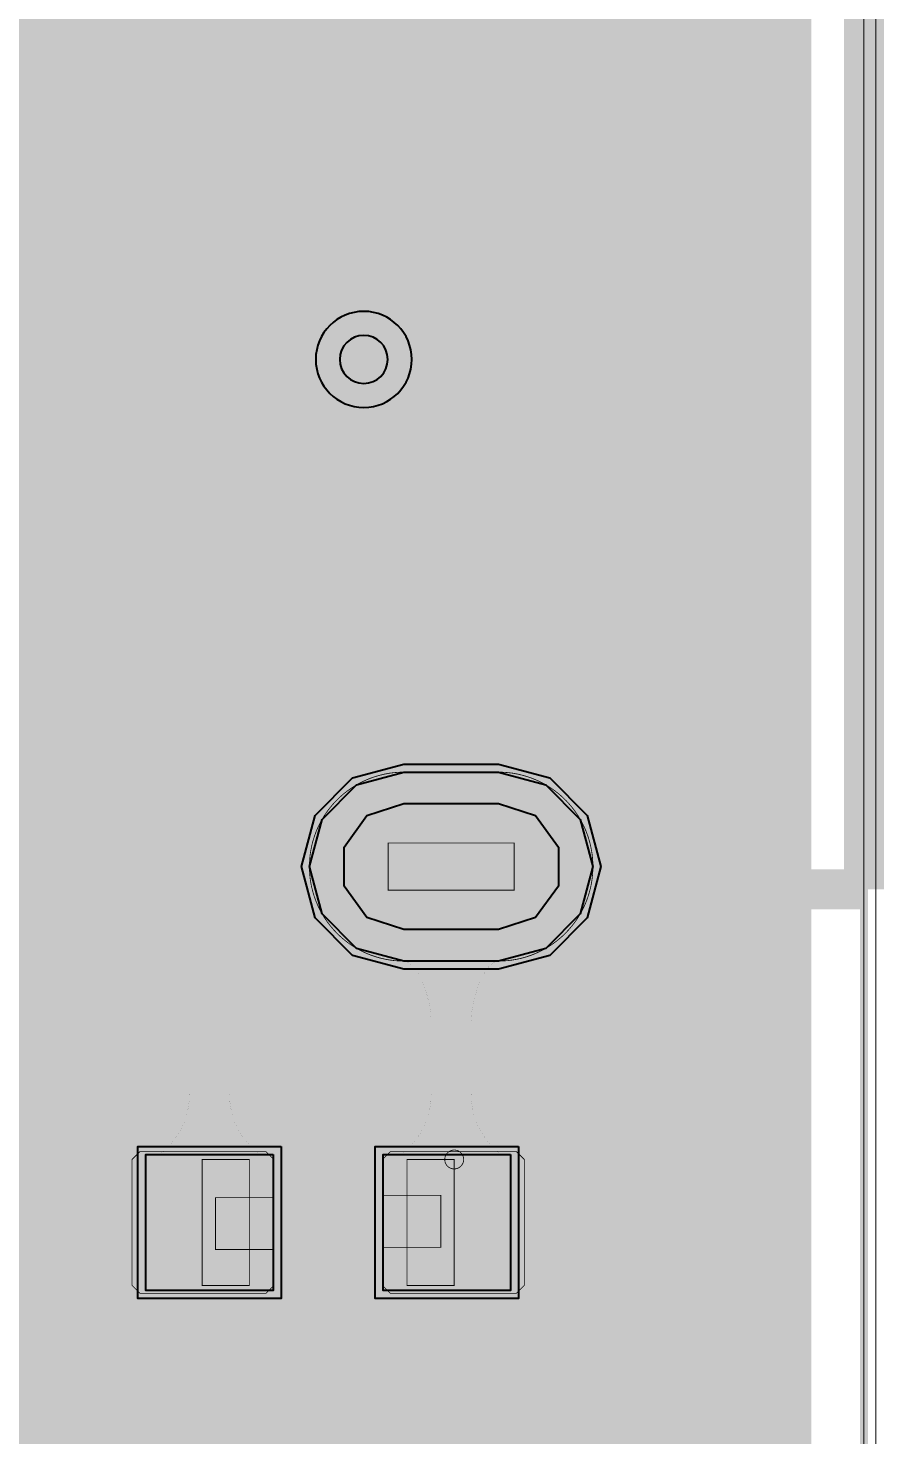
# Model space of a CAD drawing. Header units: millimetres. Extents: x 0 to 100, y -100 to 0.
# Drawn here: x 94.69 to 100.13, y -57.94 to -49 of the extents above; entities that cross this region are included whole.
import ezdxf

# ---------------------------------------------------------------- set-up
doc = ezdxf.new("R2010")
doc.units = ezdxf.units.MM
doc.header["$MEASUREMENT"] = 0
for name, color, linetype, true_color in [('Board-Outline-Layer', 7, 'Continuous', 0xff00ff), ('Bottom-Layer', 7, 'Continuous', 0x0000ff), ('Bottom-Paste-Mask-Layer', 7, 'Continuous', 0x800000), ('Bottom-Solder-Mask-Layer', 7, 'Continuous', 0xaa00ff), ('Component-Marking-Layer', 7, 'Continuous', 0x66ffcc), ('Component-Shape-Layer', 7, 'Continuous', 0x00cccc), ('Hole-Layer', 7, 'Continuous', 0x222222), ('Inner1', 7, 'Continuous', 0x999966), ('Inner2', 7, 'Continuous', 0x008000), ('Multi-Layer', 7, 'Continuous', 0xc0c0c0), ('Pin-Soldering-Layer', 7, 'Continuous', 0xcc9999), ('Top-Layer', 7, 'Continuous', 0xff0000), ('Top-Paste-Mask-Layer', 7, 'Continuous', 0x808080), ('Top-Silkscreen-Layer', 7, 'Continuous', 0xffcc00), ('Top-Solder-Mask-Layer', 7, 'Continuous', 0x800080)]:
    doc.layers.add(name, color=color, linetype=linetype, true_color=true_color)

msp = doc.modelspace()

# ---------------------------------------------------------------- hatches: boundary and pattern name
at = {"layer": 'Bottom-Layer'}
for points in [[(99.6419, -0.3581), (99.6419, -99.6419), (0.3581, -99.6419), (0.3581, -0.3581)], [(97.08, -55.2843), (97.68, -55.2843), (98.0957, -55.1894), (98.4291, -54.9235), (98.6141, -54.5393), (98.6141, -54.1129), (98.4291, -53.7287), (98.0957, -53.4629), (97.68, -53.368), (97.08, -53.368), (96.6643, -53.4629), (96.3309, -53.7287), (96.1459, -54.1129), (96.1459, -54.5393), (96.3309, -54.9235), (96.6643, -55.1894)], [(97.68, -53.7261), (97.98, -53.8065), (98.1996, -54.0261), (98.28, -54.3261), (98.1996, -54.6261), (97.98, -54.8458), (97.68, -54.9261), (97.08, -54.9261), (96.78, -54.8458), (96.5604, -54.6261), (96.48, -54.3261), (96.5604, -54.0261), (96.78, -53.8065), (97.08, -53.7261)]]:
    msp.add_hatch(color=256, dxfattribs=at).paths.add_polyline_path(points)
at = {"layer": 'Bottom-Paste-Mask-Layer'}
msp.add_hatch(color=256, dxfattribs=at).paths.add_polyline_path([(97.68, -53.7261), (97.98, -53.8065), (98.1996, -54.0261), (98.28, -54.3261), (98.1996, -54.6261), (97.98, -54.8458), (97.68, -54.9261), (97.08, -54.9261), (96.78, -54.8458), (96.5604, -54.6261), (96.48, -54.3261), (96.5604, -54.0261), (96.78, -53.8065), (97.08, -53.7261)])
at = {"layer": 'Bottom-Solder-Mask-Layer'}
msp.add_hatch(color=256, dxfattribs=at).paths.add_polyline_path([(97.68, -53.6751), (98.0055, -53.7624), (98.2438, -54.0006), (98.331, -54.3261), (98.2438, -54.6516), (98.0055, -54.8899), (97.68, -54.9771), (97.08, -54.9771), (96.7545, -54.8899), (96.5162, -54.6516), (96.429, -54.3261), (96.5162, -54.0006), (96.7545, -53.7624), (97.08, -53.6751)])
at = {"layer": 'Component-Marking-Layer'}
msp.add_hatch(color=256, dxfattribs=at).paths.add_polyline_path([(97.3393, -56.1862, 1), (97.4593, -56.1862, 1)])
msp.add_hatch(color=256, dxfattribs=at).paths.add_polyline_path([(97.3393, -56.1862, 1), (97.4593, -56.1862, 1)])
at = {"layer": 'Hole-Layer'}
msp.add_hatch(color=256, dxfattribs=at).paths.add_polyline_path([(97.6802, -53.926), (97.9153, -54.0024), (98.0606, -54.2024), (98.0606, -54.4496), (97.9153, -54.6496), (97.6802, -54.726), (97.0802, -54.726), (96.845, -54.6496), (96.6997, -54.4496), (96.6997, -54.2024), (96.845, -54.0024), (97.0802, -53.926)])
at = {"layer": 'Inner1'}
for points in [[(99.6419, -0.3581), (99.6419, -99.6419), (0.3581, -99.6419), (0.3581, -0.3581)], [(97.08, -55.2843), (97.68, -55.2843), (98.0957, -55.1894), (98.4291, -54.9235), (98.6141, -54.5393), (98.6141, -54.1129), (98.4291, -53.7287), (98.0957, -53.4629), (97.68, -53.368), (97.08, -53.368), (96.6643, -53.4629), (96.3309, -53.7287), (96.1459, -54.1129), (96.1459, -54.5393), (96.3309, -54.9235), (96.6643, -55.1894)]]:
    msp.add_hatch(color=256, dxfattribs=at).paths.add_polyline_path(points)
at = {"layer": 'Inner2'}
for points in [[(99.6419, -0.3581), (99.6419, -99.6419), (0.3581, -99.6419), (0.3581, -0.3581)], [(97.08, -55.2843), (97.68, -55.2843), (98.0957, -55.1894), (98.4291, -54.9235), (98.6141, -54.5393), (98.6141, -54.1129), (98.4291, -53.7287), (98.0957, -53.4629), (97.68, -53.368), (97.08, -53.368), (96.6643, -53.4629), (96.3309, -53.7287), (96.1459, -54.1129), (96.1459, -54.5393), (96.3309, -54.9235), (96.6643, -55.1894)]]:
    msp.add_hatch(color=256, dxfattribs=at).paths.add_polyline_path(points)
at = {"layer": 'Multi-Layer'}
msp.add_hatch(color=256, dxfattribs=at).paths.add_polyline_path([(97.68, -53.7261), (97.98, -53.8065), (98.1996, -54.0261), (98.28, -54.3261), (98.1996, -54.6261), (97.98, -54.8458), (97.68, -54.9261), (97.08, -54.9261), (96.78, -54.8458), (96.5604, -54.6261), (96.48, -54.3261), (96.5604, -54.0261), (96.78, -53.8065), (97.08, -53.7261)])
msp.add_hatch(color=256, dxfattribs=at).paths.add_polyline_path([(97.68, -53.7261), (97.98, -53.8065), (98.1996, -54.0261), (98.28, -54.3261), (98.1996, -54.6261), (97.98, -54.8458), (97.68, -54.9261), (97.08, -54.9261), (96.78, -54.8458), (96.5604, -54.6261), (96.48, -54.3261), (96.5604, -54.0261), (96.78, -53.8065), (97.08, -53.7261)])
msp.add_hatch(color=256, dxfattribs=at).paths.add_polyline_path([(97.68, -53.7261), (97.98, -53.8065), (98.1996, -54.0261), (98.28, -54.3261), (98.1996, -54.6261), (97.98, -54.8458), (97.68, -54.9261), (97.08, -54.9261), (96.78, -54.8458), (96.5604, -54.6261), (96.48, -54.3261), (96.5604, -54.0261), (96.78, -53.8065), (97.08, -53.7261)])
at = {"layer": 'Pin-Soldering-Layer'}
for points in [[(96.9802, -54.476), (96.9802, -54.176), (97.7802, -54.176), (97.7802, -54.476)], [(96.9802, -54.476), (96.9802, -54.176), (97.7802, -54.176), (97.7802, -54.476)], [(95.7992, -56.1862), (96.0992, -56.1862), (96.0992, -56.9862), (95.7992, -56.9862)], [(95.7992, -56.1862), (96.0992, -56.1862), (96.0992, -56.9862), (95.7992, -56.9862)], [(97.3992, -56.1862), (97.3992, -56.9862), (97.0992, -56.9862), (97.0992, -56.1862)], [(97.3992, -56.1862), (97.3992, -56.9862), (97.0992, -56.9862), (97.0992, -56.1862)]]:
    msp.add_hatch(color=256, dxfattribs=at).paths.add_polyline_path(points)
at = {"layer": 'Top-Layer'}
for points in [[(99.6419, -0.3581), (99.6419, -99.6419), (0.3581, -99.6419), (0.3581, -0.3581)], [(97.68, -53.7261), (97.98, -53.8065), (98.1996, -54.0261), (98.28, -54.3261), (98.1996, -54.6261), (97.98, -54.8458), (97.68, -54.9261), (97.08, -54.9261), (96.78, -54.8458), (96.5604, -54.6261), (96.48, -54.3261), (96.5604, -54.0261), (96.78, -53.8065), (97.08, -53.7261)], [(96.2491, -56.1542), (96.2491, -57.0182), (95.4426, -57.0182), (95.4426, -56.1542)], [(97.7558, -56.1542), (97.7558, -57.0182), (96.9493, -57.0182), (96.9493, -56.1542)]]:
    msp.add_hatch(color=256, dxfattribs=at).paths.add_polyline_path(points)
at = {"layer": 'Top-Paste-Mask-Layer'}
for points in [[(97.68, -53.7261), (97.98, -53.8065), (98.1996, -54.0261), (98.28, -54.3261), (98.1996, -54.6261), (97.98, -54.8458), (97.68, -54.9261), (97.08, -54.9261), (96.78, -54.8458), (96.5604, -54.6261), (96.48, -54.3261), (96.5604, -54.0261), (96.78, -53.8065), (97.08, -53.7261)], [(96.4802, -54.3411), (96.4802, -54.3112), (96.4817, -54.2813), (96.4847, -54.2515), (96.4892, -54.2219), (96.4951, -54.1926), (96.5025, -54.1636), (96.5113, -54.1351), (96.5215, -54.1069), (96.5331, -54.0794), (96.5461, -54.0524), (96.5605, -54.0261), (96.576, -54.0006), (96.5929, -53.9759), (96.611, -53.952), (96.6302, -53.9291), (96.6505, -53.9072), (96.672, -53.8863), (96.6944, -53.8665), (96.7178, -53.8479), (96.7421, -53.8304), (96.7672, -53.8142), (96.7931, -53.7992), (96.8197, -53.7855), (96.847, -53.7733), (96.8749, -53.7623), (96.9032, -53.7528), (96.932, -53.7447), (96.9612, -53.738), (96.9906, -53.7328), (97.0203, -53.7291), (97.0502, -53.7269), (97.0801, -53.7261), (97.6801, -53.7261), (97.71, -53.7269), (97.7398, -53.7291), (97.7695, -53.7328), (97.799, -53.738), (97.8281, -53.7447), (97.8569, -53.7528), (97.8853, -53.7623), (97.9131, -53.7733), (97.9404, -53.7855), (97.967, -53.7992), (97.9929, -53.8142), (98.0181, -53.8304), (98.0423, -53.8479), (98.0657, -53.8665), (98.0882, -53.8863), (98.1096, -53.9072), (98.1299, -53.9291), (98.1491, -53.952), (98.1672, -53.9759), (98.1841, -54.0006), (98.1997, -54.0261), (98.214, -54.0524), (98.227, -54.0794), (98.2386, -54.1069), (98.2488, -54.1351), (98.2576, -54.1636), (98.265, -54.1926), (98.2709, -54.2219), (98.2754, -54.2515), (98.2784, -54.2813), (98.2799, -54.3112), (98.2799, -54.3411), (98.2784, -54.371), (98.2754, -54.4007), (98.2709, -54.4303), (98.265, -54.4596), (98.2576, -54.4886), (98.2488, -54.5172), (98.2386, -54.5453), (98.227, -54.5729), (98.214, -54.5999), (98.1997, -54.6261), (98.1841, -54.6517), (98.1672, -54.6764), (98.1491, -54.7002), (98.1299, -54.7231), (98.1096, -54.7451), (98.0882, -54.766), (98.0657, -54.7858), (98.0423, -54.8044), (98.0181, -54.8219), (97.9929, -54.8381), (97.967, -54.8531), (97.9404, -54.8667), (97.9131, -54.879), (97.8853, -54.8899), (97.8569, -54.8995), (97.8281, -54.9076), (97.799, -54.9142), (97.7695, -54.9194), (97.7398, -54.9232), (97.71, -54.9254), (97.6801, -54.9261), (97.0801, -54.9261), (97.0502, -54.9254), (97.0203, -54.9232), (96.9906, -54.9194), (96.9612, -54.9142), (96.932, -54.9076), (96.9032, -54.8995), (96.8749, -54.8899), (96.847, -54.879), (96.8197, -54.8667), (96.7931, -54.8531), (96.7672, -54.8381), (96.7421, -54.8219), (96.7178, -54.8044), (96.6944, -54.7858), (96.672, -54.766), (96.6505, -54.7451), (96.6302, -54.7231), (96.611, -54.7002), (96.5929, -54.6764), (96.576, -54.6517), (96.5605, -54.6261), (96.5461, -54.5999), (96.5331, -54.5729), (96.5215, -54.5453), (96.5113, -54.5172), (96.5025, -54.4886), (96.4951, -54.4596), (96.4892, -54.4303), (96.4847, -54.4007), (96.4817, -54.371)], [(96.4802, -54.3411), (96.4802, -54.3112), (96.4817, -54.2813), (96.4847, -54.2515), (96.4892, -54.2219), (96.4951, -54.1926), (96.5025, -54.1636), (96.5113, -54.1351), (96.5215, -54.1069), (96.5331, -54.0794), (96.5461, -54.0524), (96.5605, -54.0261), (96.576, -54.0006), (96.5929, -53.9759), (96.611, -53.952), (96.6302, -53.9291), (96.6505, -53.9072), (96.672, -53.8863), (96.6944, -53.8665), (96.7178, -53.8479), (96.7421, -53.8304), (96.7672, -53.8142), (96.7931, -53.7992), (96.8197, -53.7855), (96.847, -53.7733), (96.8749, -53.7623), (96.9032, -53.7528), (96.932, -53.7447), (96.9612, -53.738), (96.9906, -53.7328), (97.0203, -53.7291), (97.0502, -53.7269), (97.0801, -53.7261), (97.6801, -53.7261), (97.71, -53.7269), (97.7398, -53.7291), (97.7695, -53.7328), (97.799, -53.738), (97.8281, -53.7447), (97.8569, -53.7528), (97.8853, -53.7623), (97.9131, -53.7733), (97.9404, -53.7855), (97.967, -53.7992), (97.9929, -53.8142), (98.0181, -53.8304), (98.0423, -53.8479), (98.0657, -53.8665), (98.0882, -53.8863), (98.1096, -53.9072), (98.1299, -53.9291), (98.1491, -53.952), (98.1672, -53.9759), (98.1841, -54.0006), (98.1997, -54.0261), (98.214, -54.0524), (98.227, -54.0794), (98.2386, -54.1069), (98.2488, -54.1351), (98.2576, -54.1636), (98.265, -54.1926), (98.2709, -54.2219), (98.2754, -54.2515), (98.2784, -54.2813), (98.2799, -54.3112), (98.2799, -54.3411), (98.2784, -54.371), (98.2754, -54.4007), (98.2709, -54.4303), (98.265, -54.4596), (98.2576, -54.4886), (98.2488, -54.5172), (98.2386, -54.5453), (98.227, -54.5729), (98.214, -54.5999), (98.1997, -54.6261), (98.1841, -54.6517), (98.1672, -54.6764), (98.1491, -54.7002), (98.1299, -54.7231), (98.1096, -54.7451), (98.0882, -54.766), (98.0657, -54.7858), (98.0423, -54.8044), (98.0181, -54.8219), (97.9929, -54.8381), (97.967, -54.8531), (97.9404, -54.8667), (97.9131, -54.879), (97.8853, -54.8899), (97.8569, -54.8995), (97.8281, -54.9076), (97.799, -54.9142), (97.7695, -54.9194), (97.7398, -54.9232), (97.71, -54.9254), (97.6801, -54.9261), (97.0801, -54.9261), (97.0502, -54.9254), (97.0203, -54.9232), (96.9906, -54.9194), (96.9612, -54.9142), (96.932, -54.9076), (96.9032, -54.8995), (96.8749, -54.8899), (96.847, -54.879), (96.8197, -54.8667), (96.7931, -54.8531), (96.7672, -54.8381), (96.7421, -54.8219), (96.7178, -54.8044), (96.6944, -54.7858), (96.672, -54.766), (96.6505, -54.7451), (96.6302, -54.7231), (96.611, -54.7002), (96.5929, -54.6764), (96.576, -54.6517), (96.5605, -54.6261), (96.5461, -54.5999), (96.5331, -54.5729), (96.5215, -54.5453), (96.5113, -54.5172), (96.5025, -54.4886), (96.4951, -54.4596), (96.4892, -54.4303), (96.4847, -54.4007), (96.4817, -54.371)], [(95.4042, -57.0362), (95.3542, -56.9862), (95.3542, -56.1862), (95.4042, -56.1362), (96.2042, -56.1362), (96.2542, -56.1862), (96.2542, -56.4282), (95.8842, -56.4282), (95.8842, -56.7582), (96.2542, -56.7582), (96.2542, -56.9862), (96.2042, -57.0362)], [(95.4042, -57.0362), (95.3542, -56.9862), (95.3542, -56.1862), (95.4042, -56.1362), (96.2042, -56.1362), (96.2542, -56.1862), (96.2542, -56.4282), (95.8842, -56.4282), (95.8842, -56.7582), (96.2542, -56.7582), (96.2542, -56.9862), (96.2042, -57.0362)], [(97.7942, -56.1362), (97.8442, -56.1863), (97.8442, -56.9863), (97.7942, -57.0362), (96.9942, -57.0362), (96.9442, -56.9863), (96.9442, -56.7442), (97.3142, -56.7442), (97.3142, -56.4142), (96.9442, -56.4142), (96.9442, -56.1863), (96.9942, -56.1362)], [(97.7942, -56.1362), (97.8442, -56.1863), (97.8442, -56.9863), (97.7942, -57.0362), (96.9942, -57.0362), (96.9442, -56.9863), (96.9442, -56.7442), (97.3142, -56.7442), (97.3142, -56.4142), (96.9442, -56.4142), (96.9442, -56.1863), (96.9942, -56.1362)]]:
    msp.add_hatch(color=256, dxfattribs=at).paths.add_polyline_path(points)
at = {"layer": 'Top-Solder-Mask-Layer'}
for points in [[(97.68, -53.6751), (98.0055, -53.7624), (98.2438, -54.0006), (98.331, -54.3261), (98.2438, -54.6516), (98.0055, -54.8899), (97.68, -54.9771), (97.08, -54.9771), (96.7545, -54.8899), (96.5162, -54.6516), (96.429, -54.3261), (96.5162, -54.0006), (96.7545, -53.7624), (97.08, -53.6751)], [(96.2999, -56.1034), (96.2999, -57.069), (95.3918, -57.069), (95.3918, -56.1034)], [(97.8066, -56.1034), (97.8066, -57.069), (96.8985, -57.069), (96.8985, -56.1034)]]:
    msp.add_hatch(color=256, dxfattribs=at).paths.add_polyline_path(points)

# ---------------------------------------------------------------- linework, layer by layer
at = {"layer": 'Board-Outline-Layer', "const_width": 0.0508}
msp.add_lwpolyline([(0, -100), (0, 0), (100, 0), (100, -100)], close=True, dxfattribs=at)
at = {"layer": 'Bottom-Layer'}
for points, const_width in [([(0, -100), (0, 0), (100, 0), (100, -100)], 0.00508), ([(99.6419, -0.3581), (99.6419, -99.6419), (0.3581, -99.6419), (0.3581, -0.3581)], 0.0508), ([(97.08, -55.2843), (97.68, -55.2843), (98.0957, -55.1894), (98.4291, -54.9235), (98.6141, -54.5393), (98.6141, -54.1129), (98.4291, -53.7287), (98.0957, -53.4629), (97.68, -53.368), (97.08, -53.368), (96.6643, -53.4629), (96.3309, -53.7287), (96.1459, -54.1129), (96.1459, -54.5393), (96.3309, -54.9235), (96.6643, -55.1894)], 0.0508)]:
    msp.add_lwpolyline(points, close=True, dxfattribs=dict(at, const_width=const_width))
at = {"layer": 'Bottom-Layer', "const_width": 0.0508}
for points in [[(97.38, -54.3261), (97.38, -53.4696)], [(97.38, -54.3261), (96.2234, -54.3261)], [(97.38, -54.3261), (97.38, -55.1827)], [(97.38, -54.3261), (98.5365, -54.3261)]]:
    msp.add_lwpolyline(points, dxfattribs=at)
at = {"layer": 'Bottom-Layer'}
msp.add_lwpolyline([(97.68, -53.7261), (97.98, -53.8065), (98.1996, -54.0261), (98.28, -54.3261), (98.1996, -54.6261), (97.98, -54.8458), (97.68, -54.9261), (97.08, -54.9261), (96.78, -54.8458), (96.5604, -54.6261), (96.48, -54.3261), (96.5604, -54.0261), (96.78, -53.8065), (97.08, -53.7261)], close=True, dxfattribs=at)
at = {"layer": 'Bottom-Paste-Mask-Layer'}
msp.add_lwpolyline([(97.68, -53.7261), (97.98, -53.8065), (98.1996, -54.0261), (98.28, -54.3261), (98.1996, -54.6261), (97.98, -54.8458), (97.68, -54.9261), (97.08, -54.9261), (96.78, -54.8458), (96.5604, -54.6261), (96.48, -54.3261), (96.5604, -54.0261), (96.78, -53.8065), (97.08, -53.7261)], close=True, dxfattribs=at)
at = {"layer": 'Bottom-Solder-Mask-Layer'}
msp.add_lwpolyline([(97.68, -53.6751), (98.0055, -53.7624), (98.2438, -54.0006), (98.331, -54.3261), (98.2438, -54.6516), (98.0055, -54.8899), (97.68, -54.9771), (97.08, -54.9771), (96.7545, -54.8899), (96.5162, -54.6516), (96.429, -54.3261), (96.5162, -54.0006), (96.7545, -53.7624), (97.08, -53.6751)], close=True, dxfattribs=at)
at = {"layer": 'Component-Marking-Layer', "const_width": 0.00508}
msp.add_lwpolyline([(97.3393, -56.1862, 1), (97.4593, -56.1862, 1)], format="xyb", close=True, dxfattribs=at)
msp.add_lwpolyline([(97.3393, -56.1862, 1), (97.4593, -56.1862, 1)], format="xyb", close=True, dxfattribs=at)
at = {"layer": 'Component-Shape-Layer', "const_width": 0.0508}
for points in [[(99.9998, -54.471), (92.6498, -54.471), (92.6498, -45.531), (99.9998, -45.531)], [(99.9998, -54.471), (92.6498, -54.471), (92.6498, -45.531), (99.9998, -45.531)], [(97.3992, -56.1862), (97.3992, -56.9862), (95.7992, -56.9862), (95.7992, -56.1862)], [(97.3992, -56.1862), (97.3992, -56.9862), (95.7992, -56.9862), (95.7992, -56.1862)]]:
    msp.add_lwpolyline(points, close=True, dxfattribs=at)
at = {"layer": 'Hole-Layer'}
msp.add_lwpolyline([(96.6727, -51.1051, 1), (96.9777, -51.1051, 1)], format="xyb", close=True, dxfattribs=at)
msp.add_lwpolyline([(97.6802, -53.926), (97.9153, -54.0024), (98.0606, -54.2024), (98.0606, -54.4496), (97.9153, -54.6496), (97.6802, -54.726), (97.0802, -54.726), (96.845, -54.6496), (96.6997, -54.4496), (96.6997, -54.2024), (96.845, -54.0024), (97.0802, -53.926)], close=True, dxfattribs=at)
at = {"layer": 'Inner1'}
for points, const_width in [([(0, -100), (0, 0), (100, 0), (100, -100)], 0.00508), ([(99.6419, -0.3581), (99.6419, -99.6419), (0.3581, -99.6419), (0.3581, -0.3581)], 0.0508), ([(97.08, -55.2843), (97.68, -55.2843), (98.0957, -55.1894), (98.4291, -54.9235), (98.6141, -54.5393), (98.6141, -54.1129), (98.4291, -53.7287), (98.0957, -53.4629), (97.68, -53.368), (97.08, -53.368), (96.6643, -53.4629), (96.3309, -53.7287), (96.1459, -54.1129), (96.1459, -54.5393), (96.3309, -54.9235), (96.6643, -55.1894)], 0.0508)]:
    msp.add_lwpolyline(points, close=True, dxfattribs=dict(at, const_width=const_width))
at = {"layer": 'Inner1', "const_width": 0.0508}
for points in [[(97.38, -54.3261), (97.38, -53.4696)], [(97.38, -54.3261), (96.2234, -54.3261)], [(97.38, -54.3261), (97.38, -55.1827)], [(97.38, -54.3261), (98.5365, -54.3261)]]:
    msp.add_lwpolyline(points, dxfattribs=at)
at = {"layer": 'Inner2'}
for points, const_width in [([(0, -99.9492), (0, 0), (100.0762, 0), (100.0762, -99.9492)], 0.00508), ([(99.6419, -0.3581), (99.6419, -99.6419), (0.3581, -99.6419), (0.3581, -0.3581)], 0.0508), ([(97.08, -55.2843), (97.68, -55.2843), (98.0957, -55.1894), (98.4291, -54.9235), (98.6141, -54.5393), (98.6141, -54.1129), (98.4291, -53.7287), (98.0957, -53.4629), (97.68, -53.368), (97.08, -53.368), (96.6643, -53.4629), (96.3309, -53.7287), (96.1459, -54.1129), (96.1459, -54.5393), (96.3309, -54.9235), (96.6643, -55.1894)], 0.0508)]:
    msp.add_lwpolyline(points, close=True, dxfattribs=dict(at, const_width=const_width))
at = {"layer": 'Inner2', "const_width": 0.0508}
for points in [[(97.38, -54.3261), (97.38, -53.4696)], [(97.38, -54.3261), (96.2234, -54.3261)], [(97.38, -54.3261), (97.38, -55.1827)], [(97.38, -54.3261), (98.5365, -54.3261)]]:
    msp.add_lwpolyline(points, dxfattribs=at)
at = {"layer": 'Multi-Layer'}
msp.add_lwpolyline([(96.5202, -51.1051, 1), (97.1302, -51.1051), (97.1302, -51.1051, 1), (96.5202, -51.1051)], format="xyb", dxfattribs=at)
msp.add_lwpolyline([(97.68, -53.7261), (97.98, -53.8065), (98.1996, -54.0261), (98.28, -54.3261), (98.1996, -54.6261), (97.98, -54.8458), (97.68, -54.9261), (97.08, -54.9261), (96.78, -54.8458), (96.5604, -54.6261), (96.48, -54.3261), (96.5604, -54.0261), (96.78, -53.8065), (97.08, -53.7261)], close=True, dxfattribs=at)
msp.add_lwpolyline([(97.68, -53.7261), (97.98, -53.8065), (98.1996, -54.0261), (98.28, -54.3261), (98.1996, -54.6261), (97.98, -54.8458), (97.68, -54.9261), (97.08, -54.9261), (96.78, -54.8458), (96.5604, -54.6261), (96.48, -54.3261), (96.5604, -54.0261), (96.78, -53.8065), (97.08, -53.7261)], close=True, dxfattribs=at)
msp.add_lwpolyline([(97.68, -53.7261), (97.98, -53.8065), (98.1996, -54.0261), (98.28, -54.3261), (98.1996, -54.6261), (97.98, -54.8458), (97.68, -54.9261), (97.08, -54.9261), (96.78, -54.8458), (96.5604, -54.6261), (96.48, -54.3261), (96.5604, -54.0261), (96.78, -53.8065), (97.08, -53.7261)], close=True, dxfattribs=at)
at = {"layer": 'Pin-Soldering-Layer', "const_width": 0.00508}
for points in [[(96.9802, -54.476), (96.9802, -54.176), (97.7802, -54.176), (97.7802, -54.476)], [(96.9802, -54.476), (96.9802, -54.176), (97.7802, -54.176), (97.7802, -54.476)], [(95.7992, -56.1862), (96.0992, -56.1862), (96.0992, -56.9862), (95.7992, -56.9862)], [(95.7992, -56.1862), (96.0992, -56.1862), (96.0992, -56.9862), (95.7992, -56.9862)], [(97.3992, -56.1862), (97.3992, -56.9862), (97.0992, -56.9862), (97.0992, -56.1862)], [(97.3992, -56.1862), (97.3992, -56.9862), (97.0992, -56.9862), (97.0992, -56.1862)]]:
    msp.add_lwpolyline(points, close=True, dxfattribs=at)
at = {"layer": 'Top-Layer'}
for points, const_width in [([(0, -99.9492), (0, 0), (100.0762, 0), (100.0762, -99.9492)], 0.00508), ([(99.6419, -0.3581), (99.6419, -99.6419), (0.3581, -99.6419), (0.3581, -0.3581)], 0.0508), ([(97.507, -55.3071), (97.253, -55.3071), (97.249, -55.247), (97.2377, -55.1833), (97.2203, -55.1196), (97.1979, -55.0595), (97.1715, -55.0065), (97.1423, -54.9642), (97.1114, -54.9363), (97.0957, -54.9287), (97.08, -54.9261), (97.68, -54.9261), (97.6642, -54.9287), (97.6485, -54.9363), (97.6176, -54.9642), (97.5885, -55.0065), (97.5621, -55.0595), (97.5397, -55.1196), (97.5222, -55.1833), (97.511, -55.247)], 0.000254)]:
    msp.add_lwpolyline(points, close=True, dxfattribs=dict(at, const_width=const_width))
for points, const_width in [([(94.1031, -51.7361), (95.3607, -52.9937), (95.3607, -55.7732), (95.3595, -55.7902), (95.3558, -55.8068), (95.1604, -55.9338), (95.0845, -56.1542), (95.0845, -57.0182), (95.1324, -57.1973), (95.2635, -57.3284), (95.4426, -57.3764), (96.2491, -57.3764), (96.4741, -57.2968), (96.5992, -57.0936), (96.7243, -57.2968), (96.9493, -57.3764), (97.7558, -57.3764), (97.9349, -57.3284), (98.066, -57.1973), (98.114, -57.0182), (98.114, -56.1542), (98.066, -55.9752), (97.9349, -55.8441), (97.7558, -55.7961), (96.9493, -55.7961), (96.7243, -55.8756), (96.5992, -56.0789), (96.5064, -55.9052), (96.3358, -55.8068), (96.3322, -55.7902), (96.331, -55.7732), (96.331, -54.9237), (96.6643, -55.1894), (97.08, -55.2843), (97.68, -55.2843), (98.0957, -55.1894), (98.4291, -54.9235), (98.6141, -54.5393), (98.6141, -54.1129), (98.4291, -53.7287), (98.0957, -53.4629), (97.68, -53.368), (97.08, -53.368), (96.6643, -53.4628), (96.331, -53.7286), (96.331, -52.7928), (96.2941, -52.6071), (96.1889, -52.4497), (94.6471, -50.9079)], 0.0508), ([(95.8458, -52.7928), (94.304, -51.251)], 0.254), ([(95.8458, -56.5862), (95.8458, -52.7928)], 0.254), ([(97.38, -54.3261), (97.38, -53.4696)], 0.0508), ([(97.38, -56.5588), (97.38, -54.3261)], 0.254), ([(97.38, -54.3261), (97.38, -55.1827)], 0.0508), ([(97.38, -54.3261), (98.5365, -54.3261)], 0.0508), ([(97.3526, -56.5862), (97.3526, -55.8977)], 0.0508), ([(97.3526, -56.5862), (97.38, -56.5588)], 0.254), ([(97.3526, -56.5862), (98.0124, -56.5862)], 0.0508), ([(97.3526, -56.5862), (97.3526, -57.2748)], 0.0508)]:
    msp.add_lwpolyline(points, dxfattribs=dict(at, const_width=const_width))
for points in [[(97.68, -53.7261), (97.98, -53.8065), (98.1996, -54.0261), (98.28, -54.3261), (98.1996, -54.6261), (97.98, -54.8458), (97.68, -54.9261), (97.08, -54.9261), (96.78, -54.8458), (96.5604, -54.6261), (96.48, -54.3261), (96.5604, -54.0261), (96.78, -53.8065), (97.08, -53.7261)], [(96.2491, -56.1542), (96.2491, -57.0182), (95.4426, -57.0182), (95.4426, -56.1542)], [(97.7558, -56.1542), (97.7558, -57.0182), (96.9493, -57.0182), (96.9493, -56.1542)]]:
    msp.add_lwpolyline(points, close=True, dxfattribs=at)
at = {"layer": 'Top-Layer', "const_width": 0.000254}
for points in [[(95.7188, -55.7732), (95.9728, -55.7732, 0.236), (96.1633, -56.1542), (95.5283, -56.1542, 0.236)], [(97.253, -55.7732), (97.507, -55.7732, 0.236), (97.6975, -56.1542), (97.0625, -56.1542, 0.236)]]:
    msp.add_lwpolyline(points, format="xyb", close=True, dxfattribs=at)
at = {"layer": 'Top-Paste-Mask-Layer', "const_width": 0.00508}
for points in [[(96.4802, -54.3411), (96.4802, -54.3112), (96.4817, -54.2813), (96.4847, -54.2515), (96.4892, -54.2219), (96.4951, -54.1926), (96.5025, -54.1636), (96.5113, -54.1351), (96.5215, -54.1069), (96.5331, -54.0794), (96.5461, -54.0524), (96.5605, -54.0261), (96.576, -54.0006), (96.5929, -53.9759), (96.611, -53.952), (96.6302, -53.9291), (96.6505, -53.9072), (96.672, -53.8863), (96.6944, -53.8665), (96.7178, -53.8479), (96.7421, -53.8304), (96.7672, -53.8142), (96.7931, -53.7992), (96.8197, -53.7855), (96.847, -53.7733), (96.8749, -53.7623), (96.9032, -53.7528), (96.932, -53.7447), (96.9612, -53.738), (96.9906, -53.7328), (97.0203, -53.7291), (97.0502, -53.7269), (97.0801, -53.7261), (97.6801, -53.7261), (97.71, -53.7269), (97.7398, -53.7291), (97.7695, -53.7328), (97.799, -53.738), (97.8281, -53.7447), (97.8569, -53.7528), (97.8853, -53.7623), (97.9131, -53.7733), (97.9404, -53.7855), (97.967, -53.7992), (97.9929, -53.8142), (98.0181, -53.8304), (98.0423, -53.8479), (98.0657, -53.8665), (98.0882, -53.8863), (98.1096, -53.9072), (98.1299, -53.9291), (98.1491, -53.952), (98.1672, -53.9759), (98.1841, -54.0006), (98.1997, -54.0261), (98.214, -54.0524), (98.227, -54.0794), (98.2386, -54.1069), (98.2488, -54.1351), (98.2576, -54.1636), (98.265, -54.1926), (98.2709, -54.2219), (98.2754, -54.2515), (98.2784, -54.2813), (98.2799, -54.3112), (98.2799, -54.3411), (98.2784, -54.371), (98.2754, -54.4007), (98.2709, -54.4303), (98.265, -54.4596), (98.2576, -54.4886), (98.2488, -54.5172), (98.2386, -54.5453), (98.227, -54.5729), (98.214, -54.5999), (98.1997, -54.6261), (98.1841, -54.6517), (98.1672, -54.6764), (98.1491, -54.7002), (98.1299, -54.7231), (98.1096, -54.7451), (98.0882, -54.766), (98.0657, -54.7858), (98.0423, -54.8044), (98.0181, -54.8219), (97.9929, -54.8381), (97.967, -54.8531), (97.9404, -54.8667), (97.9131, -54.879), (97.8853, -54.8899), (97.8569, -54.8995), (97.8281, -54.9076), (97.799, -54.9142), (97.7695, -54.9194), (97.7398, -54.9232), (97.71, -54.9254), (97.6801, -54.9261), (97.0801, -54.9261), (97.0502, -54.9254), (97.0203, -54.9232), (96.9906, -54.9194), (96.9612, -54.9142), (96.932, -54.9076), (96.9032, -54.8995), (96.8749, -54.8899), (96.847, -54.879), (96.8197, -54.8667), (96.7931, -54.8531), (96.7672, -54.8381), (96.7421, -54.8219), (96.7178, -54.8044), (96.6944, -54.7858), (96.672, -54.766), (96.6505, -54.7451), (96.6302, -54.7231), (96.611, -54.7002), (96.5929, -54.6764), (96.576, -54.6517), (96.5605, -54.6261), (96.5461, -54.5999), (96.5331, -54.5729), (96.5215, -54.5453), (96.5113, -54.5172), (96.5025, -54.4886), (96.4951, -54.4596), (96.4892, -54.4303), (96.4847, -54.4007), (96.4817, -54.371)], [(96.4802, -54.3411), (96.4802, -54.3112), (96.4817, -54.2813), (96.4847, -54.2515), (96.4892, -54.2219), (96.4951, -54.1926), (96.5025, -54.1636), (96.5113, -54.1351), (96.5215, -54.1069), (96.5331, -54.0794), (96.5461, -54.0524), (96.5605, -54.0261), (96.576, -54.0006), (96.5929, -53.9759), (96.611, -53.952), (96.6302, -53.9291), (96.6505, -53.9072), (96.672, -53.8863), (96.6944, -53.8665), (96.7178, -53.8479), (96.7421, -53.8304), (96.7672, -53.8142), (96.7931, -53.7992), (96.8197, -53.7855), (96.847, -53.7733), (96.8749, -53.7623), (96.9032, -53.7528), (96.932, -53.7447), (96.9612, -53.738), (96.9906, -53.7328), (97.0203, -53.7291), (97.0502, -53.7269), (97.0801, -53.7261), (97.6801, -53.7261), (97.71, -53.7269), (97.7398, -53.7291), (97.7695, -53.7328), (97.799, -53.738), (97.8281, -53.7447), (97.8569, -53.7528), (97.8853, -53.7623), (97.9131, -53.7733), (97.9404, -53.7855), (97.967, -53.7992), (97.9929, -53.8142), (98.0181, -53.8304), (98.0423, -53.8479), (98.0657, -53.8665), (98.0882, -53.8863), (98.1096, -53.9072), (98.1299, -53.9291), (98.1491, -53.952), (98.1672, -53.9759), (98.1841, -54.0006), (98.1997, -54.0261), (98.214, -54.0524), (98.227, -54.0794), (98.2386, -54.1069), (98.2488, -54.1351), (98.2576, -54.1636), (98.265, -54.1926), (98.2709, -54.2219), (98.2754, -54.2515), (98.2784, -54.2813), (98.2799, -54.3112), (98.2799, -54.3411), (98.2784, -54.371), (98.2754, -54.4007), (98.2709, -54.4303), (98.265, -54.4596), (98.2576, -54.4886), (98.2488, -54.5172), (98.2386, -54.5453), (98.227, -54.5729), (98.214, -54.5999), (98.1997, -54.6261), (98.1841, -54.6517), (98.1672, -54.6764), (98.1491, -54.7002), (98.1299, -54.7231), (98.1096, -54.7451), (98.0882, -54.766), (98.0657, -54.7858), (98.0423, -54.8044), (98.0181, -54.8219), (97.9929, -54.8381), (97.967, -54.8531), (97.9404, -54.8667), (97.9131, -54.879), (97.8853, -54.8899), (97.8569, -54.8995), (97.8281, -54.9076), (97.799, -54.9142), (97.7695, -54.9194), (97.7398, -54.9232), (97.71, -54.9254), (97.6801, -54.9261), (97.0801, -54.9261), (97.0502, -54.9254), (97.0203, -54.9232), (96.9906, -54.9194), (96.9612, -54.9142), (96.932, -54.9076), (96.9032, -54.8995), (96.8749, -54.8899), (96.847, -54.879), (96.8197, -54.8667), (96.7931, -54.8531), (96.7672, -54.8381), (96.7421, -54.8219), (96.7178, -54.8044), (96.6944, -54.7858), (96.672, -54.766), (96.6505, -54.7451), (96.6302, -54.7231), (96.611, -54.7002), (96.5929, -54.6764), (96.576, -54.6517), (96.5605, -54.6261), (96.5461, -54.5999), (96.5331, -54.5729), (96.5215, -54.5453), (96.5113, -54.5172), (96.5025, -54.4886), (96.4951, -54.4596), (96.4892, -54.4303), (96.4847, -54.4007), (96.4817, -54.371)], [(95.4042, -57.0362), (95.3542, -56.9862), (95.3542, -56.1862), (95.4042, -56.1362), (96.2042, -56.1362), (96.2542, -56.1862), (96.2542, -56.4282), (95.8842, -56.4282), (95.8842, -56.7582), (96.2542, -56.7582), (96.2542, -56.9862), (96.2042, -57.0362)], [(95.4042, -57.0362), (95.3542, -56.9862), (95.3542, -56.1862), (95.4042, -56.1362), (96.2042, -56.1362), (96.2542, -56.1862), (96.2542, -56.4282), (95.8842, -56.4282), (95.8842, -56.7582), (96.2542, -56.7582), (96.2542, -56.9862), (96.2042, -57.0362)], [(97.7942, -56.1362), (97.8442, -56.1863), (97.8442, -56.9863), (97.7942, -57.0362), (96.9942, -57.0362), (96.9442, -56.9863), (96.9442, -56.7442), (97.3142, -56.7442), (97.3142, -56.4142), (96.9442, -56.4142), (96.9442, -56.1863), (96.9942, -56.1362)], [(97.7942, -56.1362), (97.8442, -56.1863), (97.8442, -56.9863), (97.7942, -57.0362), (96.9942, -57.0362), (96.9442, -56.9863), (96.9442, -56.7442), (97.3142, -56.7442), (97.3142, -56.4142), (96.9442, -56.4142), (96.9442, -56.1863), (96.9942, -56.1362)]]:
    msp.add_lwpolyline(points, close=True, dxfattribs=at)
at = {"layer": 'Top-Paste-Mask-Layer'}
msp.add_lwpolyline([(97.68, -53.7261), (97.98, -53.8065), (98.1996, -54.0261), (98.28, -54.3261), (98.1996, -54.6261), (97.98, -54.8458), (97.68, -54.9261), (97.08, -54.9261), (96.78, -54.8458), (96.5604, -54.6261), (96.48, -54.3261), (96.5604, -54.0261), (96.78, -53.8065), (97.08, -53.7261)], close=True, dxfattribs=at)
at = {"layer": 'Top-Silkscreen-Layer'}
for points, const_width in [([(100, -45.53), (100, -54.47)], 0.254), ([(100, -45.53), (100, -54.47)], 0.254), ([(96.2816, -54.47), (94.4187, -54.47)], 0.254), ([(96.2816, -54.47), (94.4187, -54.47)], 0.254), ([(100, -54.47), (98.5187, -54.47)], 0.254), ([(100, -54.47), (98.5187, -54.47)], 0.254), ([(96.173, -55.9256), (95.2141, -55.9256)], 0.1524), ([(95.2141, -55.9256), (95.2141, -57.2468)], 0.1524), ([(96.173, -55.9256), (95.2141, -55.9256)], 0.1524), ([(95.2141, -55.9256), (95.2141, -57.2468)], 0.1524), ([(97.0254, -55.9256), (97.9843, -55.9256)], 0.1524), ([(97.0254, -55.9256), (97.9843, -55.9256)], 0.1524), ([(97.9843, -55.9256), (97.9843, -57.2468)], 0.1524), ([(97.9843, -55.9256), (97.9843, -57.2468)], 0.1524), ([(95.2141, -57.2468), (96.173, -57.2468)], 0.1524), ([(95.2141, -57.2468), (96.173, -57.2468)], 0.1524), ([(97.9843, -57.2468), (97.0254, -57.2468)], 0.1524), ([(97.9843, -57.2468), (97.0254, -57.2468)], 0.1524)]:
    msp.add_lwpolyline(points, dxfattribs=dict(at, const_width=const_width))
at = {"layer": 'Top-Solder-Mask-Layer'}
for points in [[(97.68, -53.6751), (98.0055, -53.7624), (98.2438, -54.0006), (98.331, -54.3261), (98.2438, -54.6516), (98.0055, -54.8899), (97.68, -54.9771), (97.08, -54.9771), (96.7545, -54.8899), (96.5162, -54.6516), (96.429, -54.3261), (96.5162, -54.0006), (96.7545, -53.7624), (97.08, -53.6751)], [(96.2999, -56.1034), (96.2999, -57.069), (95.3918, -57.069), (95.3918, -56.1034)], [(97.8066, -56.1034), (97.8066, -57.069), (96.8985, -57.069), (96.8985, -56.1034)]]:
    msp.add_lwpolyline(points, close=True, dxfattribs=at)

doc.saveas('drawing.dxf')
